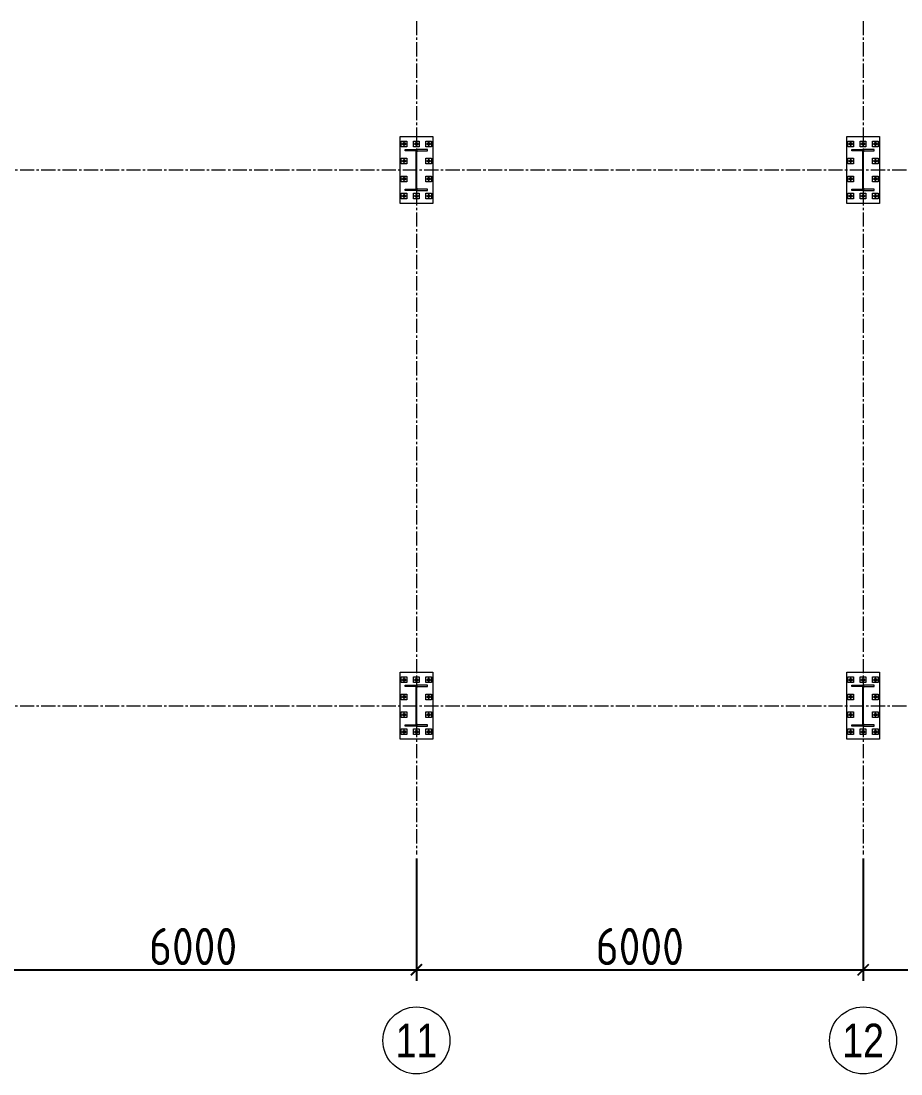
# Model space of a CAD drawing. Header units: millimetres. Extents: x 163705 to 1616509, y 81827 to 302547.
# Drawn here: x 603995 to 615813, y 138113 to 152260 of the extents above; entities that cross this region are included whole.
import ezdxf
from ezdxf.enums import TextEntityAlignment as Align

# ---------------------------------------------------------------- set-up
doc = ezdxf.new("R2010")
doc.units = ezdxf.units.MM
doc.header["$LTSCALE"] = 10
doc.linetypes.add('CENTER2', pattern=[28.575, 19.05, -3.175, 3.175, -3.175])
for name, color, linetype, lineweight in [('1-中心线', 1, 'CENTER2', 0), ('1-护栏', 4, 'Continuous', 18), ('1-标注', 3, 'Continuous', 0), ('1-钢构', 6, 'Continuous', 0)]:
    doc.layers.add(name, color=color, linetype=linetype, lineweight=lineweight)
doc.styles.add('ARIAL', font='arial.ttf', dxfattribs={"width": 0.7})
doc.styles.add('HZ', font='gbenor.shx', dxfattribs={"bigfont": 'gbcbig.shx'})
doc.styles.get("Standard").update_dxf_attribs({"font": 'arial.ttf'})
doc.dimstyles.new('100$0', dxfattribs={"dimscale": 100, "dimtxt": 5, "dimasz": 1.5, "dimexe": 1.5, "dimexo": 0.5, "dimtad": 1, "dimdec": 0, "dimdsep": 46, "dimtxsty": 'HZ', "dimblk": 'ARCHTICK', "dimcen": 2.5, "dimdle": 1, "dimclrd": 256, "dimclre": 256, "dimadec": 0, "dimazin": 0, "dimtfac": 1, "dimtdec": 0, "dimtmove": 0, "dimatfit": 3, "dimfxl": 0, "dimarcsym": 0})

# ---------------------------------------------------------------- blocks, each defined once
blk = doc.blocks.new('G$CFEC4C302')
for p, q in [((14, 800), (95, 800)), ((55, 760), (55, 840)), ((70, 707), (70, 725)), ((70, 725), (220, 725)), ((179, 800), (260, 800)), ((220, 760), (220, 840)), ((220, 728), (220, 172)), ((370, 725), (220, 725)), ((344, 800), (425, 800)), ((370, 707), (370, 725)), ((385, 760), (385, 840)), ((14, 570), (95, 570)), ((55, 530), (55, 610)), ((202, 707), (70, 707)), ((215, 206), (215, 694)), ((226, 206), (226, 694)), ((239, 707), (370, 707)), ((344, 570), (425, 570)), ((385, 530), (385, 610)), ((14, 330), (95, 330)), ((55, 290), (55, 370)), ((344, 330), (425, 330)), ((385, 290), (385, 370)), ((70, 175), (70, 193)), ((70, 193), (202, 193)), ((220, 175), (70, 175)), ((220, 175), (370, 175)), ((370, 193), (239, 193)), ((370, 175), (370, 193)), ((14, 100), (95, 100)), ((55, 60), (55, 140)), ((179, 100), (260, 100)), ((220, 60), (220, 140)), ((344, 100), (425, 100)), ((385, 60), (385, 140))]:
    blk.add_line(p, q)
for points in [[(0, 0), (0, 900), (440, 900), (440, 0)], [(17, 762), (17, 838), (92, 838), (92, 762)], [(182, 762), (182, 838), (257, 838), (257, 762)], [(347, 762), (347, 838), (422, 838), (422, 762)], [(17, 532), (17, 608), (92, 608), (92, 532)], [(347, 532), (347, 608), (422, 608), (422, 532)], [(17, 292), (17, 368), (92, 368), (92, 292)], [(347, 292), (347, 368), (422, 368), (422, 292)], [(17, 62), (17, 138), (92, 138), (92, 62)], [(182, 62), (182, 138), (257, 138), (257, 62)], [(347, 62), (347, 138), (422, 138), (422, 62)]]:
    blk.add_lwpolyline(points, close=True)
for centre in [(55, 800), (220, 800), (385, 800), (55, 570), (385, 570), (55, 330), (385, 330), (55, 100), (220, 100), (385, 100)]:
    blk.add_circle(centre, 18)
for centre, start, end in [((202, 694), 0, 90), ((239, 694), 90, 180), ((202, 206), 270, 0), ((239, 206), 180, 270)]:
    blk.add_arc(centre, 13, start, end)
blk.add_text('HC_SUPERPART', height=0.001).set_placement((220, 175))
blk = doc.blocks.new('_ArchTick')
at = {"const_width": 0.15}
blk.add_lwpolyline([(-0.5, -0.5), (0.5, 0.5)], dxfattribs=at)
blk = doc.blocks.new('*D190')
at = {"layer": '1-标注', "lineweight": -2, "transparency": 16777216}
for p, q in [((603305, 141009), (603305, 139363)), ((609305, 141009), (609305, 139363)), ((603205, 139513), (609405, 139513))]:
    blk.add_line(p, q, dxfattribs=at)
at = {"layer": 'Defpoints', "transparency": 16777216}
for p in [(603305, 141059), (609305, 141059), (609305, 139513)]:
    blk.add_point(p, dxfattribs=at)
at = {"layer": '1-标注', "lineweight": -2, "transparency": 16777216, "xscale": 150, "yscale": 150, "zscale": 150, "rotation": 180}
blk.add_blockref('_ArchTick', (603305, 139513), dxfattribs=at)
at = {"layer": '1-标注', "lineweight": -2, "transparency": 16777216, "xscale": 150, "yscale": 150, "zscale": 150}
blk.add_blockref('_ArchTick', (609305, 139513), dxfattribs=at)
at = {"layer": '1-标注', "transparency": 16777216, "insert": (606305, 139825), "char_height": 500, "attachment_point": 5, "style": 'HZ'}
blk.add_mtext('6000', dxfattribs=at)
blk = doc.blocks.new('*D191')
at = {"layer": '1-标注', "lineweight": -2, "transparency": 16777216}
for p, q in [((609305, 141009), (609305, 139363)), ((615305, 141009), (615305, 139363)), ((609205, 139513), (615405, 139513))]:
    blk.add_line(p, q, dxfattribs=at)
at = {"layer": 'Defpoints', "transparency": 16777216}
for p in [(609305, 141059), (615305, 141059), (615305, 139513)]:
    blk.add_point(p, dxfattribs=at)
at = {"layer": '1-标注', "lineweight": -2, "transparency": 16777216, "xscale": 150, "yscale": 150, "zscale": 150, "rotation": 180}
blk.add_blockref('_ArchTick', (609305, 139513), dxfattribs=at)
at = {"layer": '1-标注', "lineweight": -2, "transparency": 16777216, "xscale": 150, "yscale": 150, "zscale": 150}
blk.add_blockref('_ArchTick', (615305, 139513), dxfattribs=at)
at = {"layer": '1-标注', "transparency": 16777216, "insert": (612305, 139825), "char_height": 500, "attachment_point": 5, "style": 'HZ'}
blk.add_mtext('6000', dxfattribs=at)
blk = doc.blocks.new('*D192')
at = {"layer": '1-标注', "lineweight": -2, "transparency": 16777216}
for p, q in [((615305, 141009), (615305, 139363)), ((621305, 141009), (621305, 139363)), ((615205, 139513), (621405, 139513))]:
    blk.add_line(p, q, dxfattribs=at)
at = {"layer": 'Defpoints', "transparency": 16777216}
for p in [(615305, 141059), (621305, 141059), (621305, 139513)]:
    blk.add_point(p, dxfattribs=at)
at = {"layer": '1-标注', "lineweight": -2, "transparency": 16777216, "xscale": 150, "yscale": 150, "zscale": 150, "rotation": 180}
blk.add_blockref('_ArchTick', (615305, 139513), dxfattribs=at)
at = {"layer": '1-标注', "lineweight": -2, "transparency": 16777216, "xscale": 150, "yscale": 150, "zscale": 150}
blk.add_blockref('_ArchTick', (621305, 139513), dxfattribs=at)
at = {"layer": '1-标注', "transparency": 16777216, "insert": (618305, 139825), "char_height": 500, "attachment_point": 5, "style": 'HZ'}
blk.add_mtext('6000', dxfattribs=at)

msp = doc.modelspace()

# ---------------------------------------------------------------- linework, layer by layer
at = {"layer": '1-中心线'}
for p, q in [((609304.592, 152259.738), (609304.592, 141059.499)), ((615304.592, 152259.738), (615304.592, 141059.499)), ((553688.441, 150259.632), (632304.867, 150259.632)), ((553688.441, 143059.632), (632314.867, 143059.632))]:
    msp.add_line(p, q, dxfattribs=at)
at = {"layer": '1-护栏'}
for centre in [(609304.592, 138562.793), (615304.592, 138562.793)]:
    msp.add_circle(centre, 450, dxfattribs=at)

# ---------------------------------------------------------------- block references
at = {"layer": '1-钢构'}
for p in [(609084.592, 149809.632), (615084.592, 149809.632), (609084.592, 142609.632), (615084.592, 142609.632)]:
    msp.add_blockref('G$CFEC4C302', p, dxfattribs=at)

# ---------------------------------------------------------------- texts
at = {"layer": '1-护栏', "style": 'ARIAL', "width": 0.8}
for s, p in [('11', (609304.592, 138562.793)), ('12', (615304.592, 138562.793))]:
    msp.add_text(s, height=450, dxfattribs=at).set_placement(p, align=Align.MIDDLE_CENTER)

# ---------------------------------------------------------------- dimensions: what is measured, and where the dimension line sits
at = {"layer": '1-标注'}
for base, p1, p2, picture, middle in [((609304.592, 139512.793), (603304.592, 141059.499), (609304.592, 141059.499), '*D190', (606304.592, 139825.293)), ((615304.592, 139512.793), (609304.592, 141059.499), (615304.592, 141059.499), '*D191', (612304.592, 139825.293)), ((621304.592, 139512.793), (615304.592, 141059.499), (621304.592, 141059.499), '*D192', (618304.592, 139825.293))]:
    dim = msp.add_linear_dim(base=base, p1=p1, p2=p2, dimstyle='100$0', override={"dimtol": 0, "dimlim": 0, "dimtdec": 8, "dimtix": 1}, dxfattribs=at)
    dim.commit()
    dim.dimension.update_dxf_attribs({"geometry": picture, "text_midpoint": middle})

doc.saveas('drawing.dxf')
